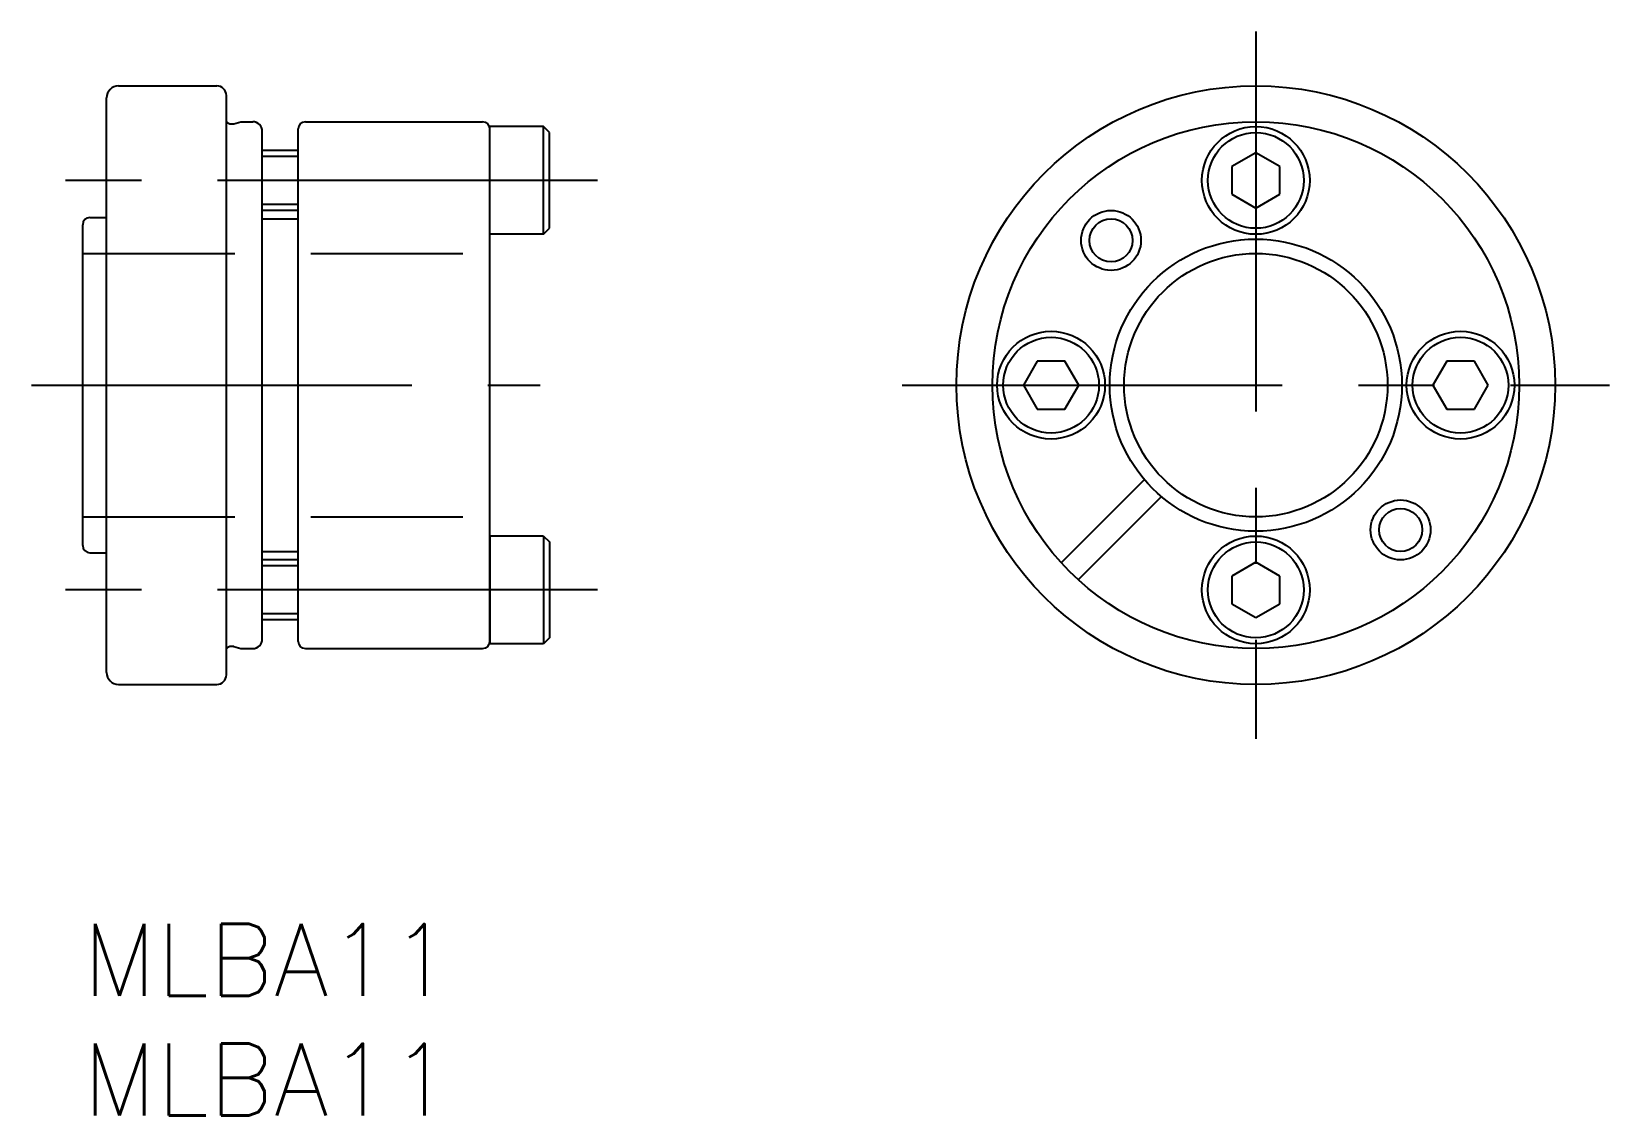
# Model space of a CAD drawing. Extents: x -2.1 to 63.8, y -8 to 37.3.
import ezdxf

# ---------------------------------------------------------------- set-up
doc = ezdxf.new("R2010")
doc.units = 0
doc.header["$LTSCALE"] = 0.5
doc.linetypes.add('CENTER', pattern=[50.8, 31.75, -6.35, 6.35, -6.35])
doc.linetypes.add('DASHED', pattern=[19.05, 12.7, -6.35])
for name, color, linetype in [('MSM_CENTER', 1, 'CENTER'), ('MSM_CONTINUOUS', 7, 'CONTINUOUS'), ('MSM_DASHED', 4, 'DASHED'), ('MSM_NARROW', 5, 'CONTINUOUS'), ('MSM_PART_NUMBER', 7, 'CONTINUOUS')]:
    doc.layers.add(name, color=color, linetype=linetype)
doc.styles.get("Standard").update_dxf_attribs({"font": 'txt.shx', "height": 3, "bigfont": 'bigfont.shx'})

msp = doc.modelspace()

# ---------------------------------------------------------------- linework, layer by layer
at = {"layer": 'MSM_CENTER'}
for p, q in [((48.991, 37.268), (48.991, 7.732)), ((21.5, 31.05), (-2, 31.05)), ((-2.137, 22.5), (19.1, 22.5)), ((34.223, 22.5), (63.76, 22.5)), ((21.5, 13.95), (-2, 13.95))]:
    msp.add_line(p, q, dxfattribs=at)
at = {"layer": 'MSM_CONTINUOUS'}
for p, q in [((1.5, 35), (5.6, 35)), ((1, 10.5), (1, 34.5)), ((6, 10.4), (6, 34.6)), ((6.312, 33.42), (6.61, 33.5)), ((6.61, 33.5), (7.1, 33.5)), ((7.5, 11.9), (7.5, 33.1)), ((9, 11.8), (9, 33.2)), ((9.3, 33.5), (16.7, 33.5)), ((17, 28.8), (17, 33.3)), ((19.25, 33.3), (17, 33.3)), ((17, 11.8), (17, 33.2)), ((19.25, 28.8), (19.25, 33.3)), ((19.5, 33.05), (19.25, 33.3)), ((19.5, 29.05), (19.5, 33.05)), ((9, 32.3), (7.5, 32.3)), ((48.991, 32.205), (47.991, 31.627)), ((49.991, 31.627), (48.991, 32.205)), ((47.991, 31.627), (47.991, 30.473)), ((49.991, 30.473), (49.991, 31.627)), ((47.991, 30.473), (48.991, 29.895)), ((48.991, 29.895), (49.991, 30.473)), ((9, 29.8), (7.5, 29.8)), ((0, 15.8), (0, 29.2)), ((0.3, 29.5), (1, 29.5)), ((7.5, 29.45), (9, 29.45)), ((19.25, 28.8), (19.5, 29.05)), ((19.25, 28.8), (17, 28.8)), ((39.864, 23.5), (39.287, 22.5)), ((41.019, 23.5), (39.864, 23.5)), ((41.596, 22.5), (41.019, 23.5)), ((56.964, 23.5), (56.387, 22.5)), ((58.119, 23.5), (56.964, 23.5)), ((58.696, 22.5), (58.119, 23.5)), ((39.287, 22.5), (39.864, 21.5)), ((41.019, 21.5), (41.596, 22.5)), ((56.387, 22.5), (56.964, 21.5)), ((58.119, 21.5), (58.696, 22.5)), ((39.864, 21.5), (41.019, 21.5)), ((56.964, 21.5), (58.119, 21.5)), ((44.339, 18.555), (40.868, 15.083)), ((45.046, 17.848), (41.575, 14.376)), ((17, 16.2), (17, 11.7)), ((19.25, 16.2), (17, 16.2)), ((19.25, 16.2), (19.25, 11.7)), ((19.25, 16.2), (19.5, 15.95)), ((19.5, 15.95), (19.5, 11.95)), ((0.3, 15.5), (1, 15.5)), ((7.5, 15.55), (9, 15.55)), ((9, 15.2), (7.5, 15.2)), ((48.991, 15.105), (47.991, 14.527)), ((47.991, 14.527), (47.991, 13.373)), ((49.991, 14.527), (48.991, 15.105)), ((49.991, 13.373), (49.991, 14.527)), ((47.991, 13.373), (48.991, 12.795)), ((48.991, 12.795), (49.991, 13.373)), ((9, 12.7), (7.5, 12.7)), ((19.5, 11.95), (19.25, 11.7)), ((6.312, 11.58), (6.61, 11.5)), ((6.61, 11.5), (7.1, 11.5)), ((9.3, 11.5), (16.7, 11.5)), ((19.25, 11.7), (17, 11.7)), ((1.5, 10), (5.6, 10))]:
    msp.add_line(p, q, dxfattribs=at)
for centre, radius in [((48.991, 22.5), 12.5), ((48.991, 22.5), 11), ((48.991, 31.05), 2.25), ((48.991, 31.05), 2), ((42.945, 28.545), 0.9), ((48.991, 22.5), 6.1), ((48.991, 22.5), 5.5), ((40.441, 22.5), 2.25), ((40.441, 22.5), 2), ((57.541, 22.5), 2.25), ((57.541, 22.5), 2), ((55.037, 16.454), 0.9), ((48.991, 13.95), 2.25), ((48.991, 13.95), 2)]:
    msp.add_circle(centre, radius, dxfattribs=at)
for centre, radius, start, end in [((1.5, 34.5), 0.5, 90, 180), ((5.6, 34.6), 0.4, 0, 90), ((6.229, 33.729), 0.32, 224.28087, 285), ((7.1, 33.1), 0.4, 0, 90), ((9.3, 33.2), 0.3, 90, 180), ((16.7, 33.2), 0.3, 0, 90), ((0.3, 29.2), 0.3, 90, 180), ((0.3, 15.8), 0.3, 180, 270), ((7.1, 11.9), 0.4, 270, 360), ((6.229, 11.271), 0.32, 75, 135.71913), ((9.3, 11.8), 0.3, 180, 270), ((16.7, 11.8), 0.3, 270, 360), ((1.5, 10.5), 0.5, 180, 270), ((5.6, 10.4), 0.4, 270, 0)]:
    msp.add_arc(centre, radius, start, end, dxfattribs=at)
at = {"layer": 'MSM_DASHED'}
for p, q in [((0, 28), (17, 28)), ((0, 17), (17, 17))]:
    msp.add_line(p, q, dxfattribs=at)
at = {"layer": 'MSM_NARROW'}
for p, q in [((9, 32.05), (7.5, 32.05)), ((9, 30.05), (7.5, 30.05)), ((9, 14.95), (7.5, 14.95)), ((9, 12.95), (7.5, 12.95))]:
    msp.add_line(p, q, dxfattribs=at)
for centre in [(42.945, 28.545), (55.037, 16.454)]:
    msp.add_circle(centre, 1.25, dxfattribs=at)

# ---------------------------------------------------------------- texts
at = {"layer": 'MSM_PART_NUMBER', "char_height": 3, "width": 121.09418, "attachment_point": 1}
for insert in [(0, 0), (0, -5)]:
    msp.add_mtext('{MLBA11}', dxfattribs=dict(at, insert=insert))

doc.saveas('drawing.dxf')
